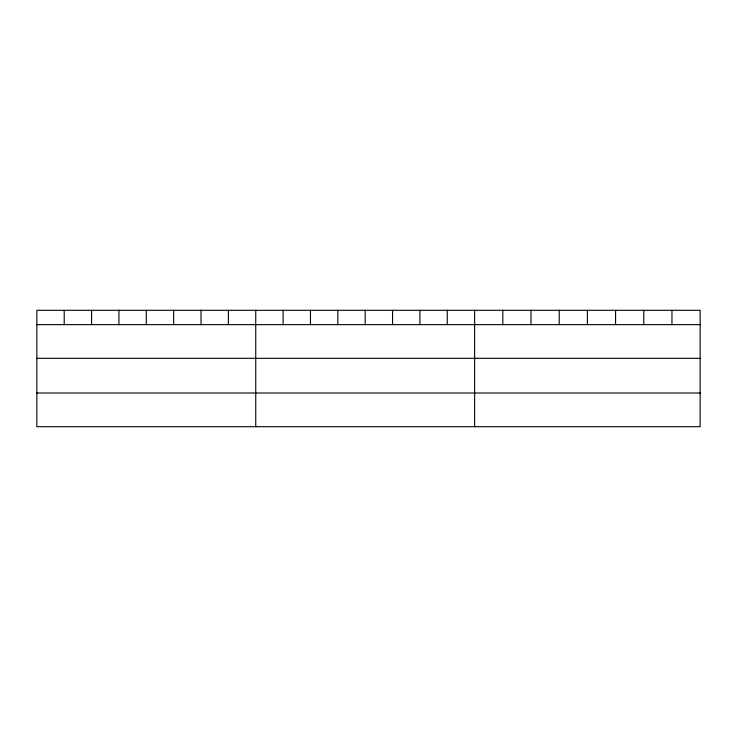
<?xml version="1.0" encoding="UTF-8"?>
<svg xmlns="http://www.w3.org/2000/svg" width="737" height="737" viewBox="0 0 737 737"><rect width="100%" height="100%" fill="white"/><g stroke="black" fill="none" stroke-linecap="round" stroke-linejoin="round"><path stroke-width="1.11" d="M700.15 324.639L700.15 426.695L36.85 426.695L36.85 310.305L700.15 310.305L700.15 324.639L36.85 324.639M36.85 358.32L700.15 358.32M36.85 393.014L700.15 393.014M671.96 310.305L671.96 324.639M643.769 310.305L643.769 324.639M615.579 310.305L615.579 324.639M587.389 310.305L587.389 324.639M559.199 310.305L559.199 324.639M531.009 310.305L531.009 324.639M502.818 310.305L502.818 324.639M474.628 310.305L474.628 426.695M447.267 310.305L447.267 324.639M419.906 310.305L419.906 324.639M392.545 310.305L392.545 324.639M365.183 310.305L365.183 324.639M337.822 310.305L337.822 324.639M310.461 310.305L310.461 324.639M283.1 310.305L283.1 324.639M255.739 310.305L255.739 426.695M228.378 310.305L228.378 324.639M201.017 310.305L201.017 324.639M173.656 310.305L173.656 324.639M146.294 310.305L146.294 324.639M118.933 310.305L118.933 324.639M91.572 310.305L91.572 324.639M64.211 310.305L64.211 324.639"/></g></svg>
